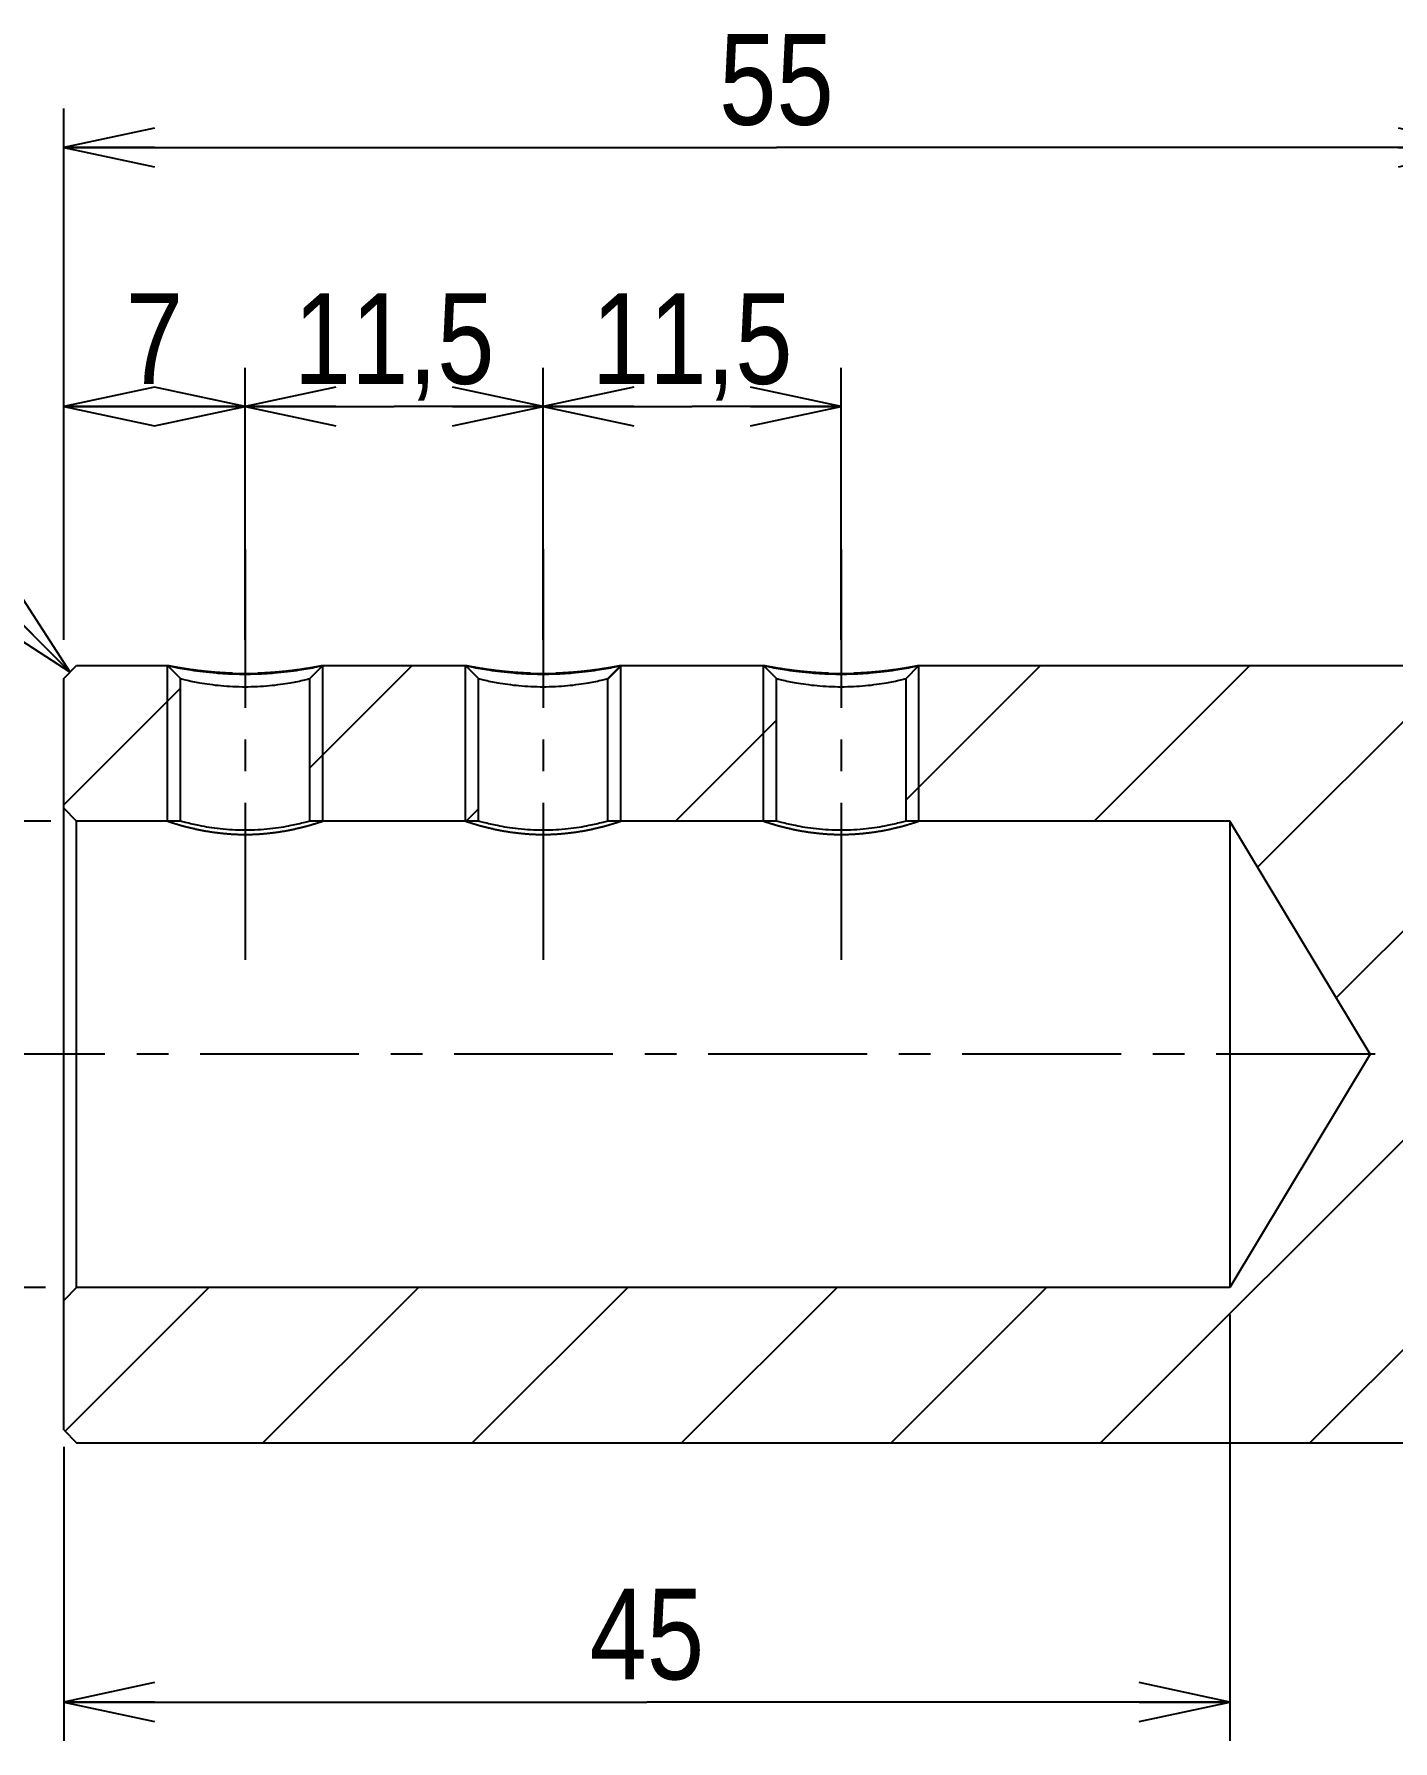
# Model space of a CAD drawing. Header units: millimetres. Extents: x 0 to 297, y 0 to 210.
# Drawn here: x 50.6 to 103.1, y 109.6 to 175.5 of the extents above; entities that cross this region are included whole.
import ezdxf

# ---------------------------------------------------------------- set-up
doc = ezdxf.new("R2010")
doc.units = ezdxf.units.MM
doc.header["$LTSCALE"] = 16.335
doc.linetypes.add('CENTER', pattern=[0.6, 0.375, -0.075, 0.075, -0.075])
doc.layers.get('0').update_dxf_attribs({"linetype": 'CONTINUOUS'})
doc.layers.add('02___PRT_ALL_AXES', color=7, linetype='CONTINUOUS')
doc.styles.get("Standard").update_dxf_attribs({"font": 'txt', "width": 0.85})
doc.styles.add('TEXTSTYLE_3', font='gdt')
doc.dimstyles.new('DIMSTYLE_2', dxfattribs={"dimtxt": 3.5, "dimasz": 3.5, "dimexe": 1.5, "dimexo": 1, "dimgap": 0.875, "dimtad": 1, "dimdec": 3, "dimtxsty": 'STANDARD', "dimblk": 'OPEN', "dimblk1": 'OPEN', "dimblk2": 'OPEN', "dimcen": 0.09, "dimadec": 3, "dimazin": 2, "dimtp": 0.3, "dimtm": 0.3, "dimtfac": 1, "dimtdec": 3, "dimtofl": 0, "dimtmove": 0, "dimatfit": 3, "dimldrblk": 'OPEN', "dimfxl": 1, "dimtolj": 1, "dimarcsym": 0})
doc.dimstyles.new('DIMSTYLE_3', dxfattribs={"dimtxt": 3.5, "dimasz": 3.5, "dimexe": 1.5, "dimexo": 1, "dimgap": 0.875, "dimtad": 1, "dimdec": 3, "dimtxsty": 'STANDARD', "dimblk": 'OPEN', "dimblk1": 'OPEN', "dimblk2": 'OPEN', "dimcen": 0.09, "dimadec": 3, "dimazin": 2, "dimtp": 0.2, "dimtm": 0.2, "dimtfac": 1, "dimtdec": 3, "dimtofl": 0, "dimtmove": 0, "dimatfit": 3, "dimldrblk": 'OPEN', "dimfxl": 1, "dimtolj": 1, "dimarcsym": 0})
doc.dimstyles.get("Standard").update_dxf_attribs({"dimtxt": 3.5, "dimasz": 3.5, "dimexe": 1.5, "dimexo": 1, "dimtad": 1, "dimdec": 3, "dimtxsty": 'STANDARD', "dimblk": 'OPEN', "dimblk1": 'OPEN', "dimblk2": 'OPEN', "dimcen": 0.09, "dimadec": 3, "dimazin": 2, "dimtol": 1, "dimtp": 0.001, "dimtm": 0.001, "dimtfac": 1, "dimtdec": 3, "dimtofl": 0, "dimtmove": 0, "dimatfit": 3, "dimldrblk": 'OPEN', "dimfxl": 1, "dimtolj": 1, "dimarcsym": 0})

# ---------------------------------------------------------------- blocks, each defined once
blk = doc.blocks.new('_OPEN')
at = {"color": 0, "linetype": 'BYBLOCK'}
for p, q in [((0, 0), (-1, 0.214)), ((-1, -0.214), (0, 0)), ((-1, 0), (0, 0))]:
    blk.add_line(p, q, dxfattribs=at)
blk = doc.blocks.new('*D1')
at = {"color": 2, "linetype": 'CONTINUOUS'}
for p, q in [((51.778, 152.105), (51.778, 172.605)), ((106.778, 152.105), (106.778, 172.605)), ((51.778, 171.105), (79.278, 171.105)), ((106.778, 171.105), (79.278, 171.105))]:
    blk.add_line(p, q, dxfattribs=at)
at = {"color": 2, "linetype": 'CONTINUOUS', "xscale": 3.5, "yscale": 3.5, "zscale": 3.5, "rotation": 180}
blk.add_blockref('_OPEN', (51.778, 171.105), dxfattribs=at)
at = {"color": 2, "linetype": 'CONTINUOUS', "xscale": 3.5, "yscale": 3.5, "zscale": 3.5}
blk.add_blockref('_OPEN', (106.778, 171.105), dxfattribs=at)
at = {"color": 2, "linetype": 'CONTINUOUS', "insert": (79.278, 175.48), "char_height": 3.5, "width": 8.49023, "attachment_point": 2, "line_spacing_factor": 0.9}
blk.add_mtext('55', dxfattribs=at)
blk = doc.blocks.new('*D4')
at = {"color": 2, "linetype": 'CONTINUOUS'}
for p, q in [((51.277, 145.105), (40.278, 145.105)), ((41.778, 145.105), (41.778, 136.105)), ((41.778, 127.105), (41.778, 136.105)), ((51.077, 127.105), (40.278, 127.105))]:
    blk.add_line(p, q, dxfattribs=at)
at = {"color": 2, "linetype": 'CONTINUOUS', "xscale": 3.5, "yscale": 3.5, "zscale": 3.5}
for p, rotation in [((41.778, 145.105), 90), ((41.778, 127.105), 270)]:
    blk.add_blockref('_OPEN', p, dxfattribs=dict(at, rotation=rotation))
at = {"color": 2, "linetype": 'CONTINUOUS', "insert": (37.403, 136.105), "char_height": 3.5, "width": 15.49023, "attachment_point": 2, "rotation": 90, "line_spacing_factor": 0.9, "style": 'TEXTSTYLE_3'}
blk.add_mtext('{\\fgdt;n}\\ftxt;{\\W0.85;18}', dxfattribs=at)
blk = doc.blocks.new('*D5')
at = {"color": 2, "linetype": 'CONTINUOUS'}
for p, q in [((96.778, 126.064), (96.778, 109.605)), ((51.778, 120.953), (51.778, 109.605)), ((51.778, 111.105), (74.278, 111.105)), ((96.778, 111.105), (74.278, 111.105))]:
    blk.add_line(p, q, dxfattribs=at)
at = {"color": 2, "linetype": 'CONTINUOUS', "xscale": 3.5, "yscale": 3.5, "zscale": 3.5, "rotation": 180}
blk.add_blockref('_OPEN', (51.778, 111.105), dxfattribs=at)
at = {"color": 2, "linetype": 'CONTINUOUS', "xscale": 3.5, "yscale": 3.5, "zscale": 3.5}
blk.add_blockref('_OPEN', (96.778, 111.105), dxfattribs=at)
at = {"color": 2, "linetype": 'CONTINUOUS', "insert": (74.278, 115.48), "char_height": 3.5, "width": 8.49023, "attachment_point": 2, "line_spacing_factor": 0.9}
blk.add_mtext('45', dxfattribs=at)
blk = doc.blocks.new('*D8')
at = {"color": 2, "linetype": 'CONTINUOUS'}
for p, q in [((51.778, 152.105), (51.778, 162.605)), ((58.778, 152.105), (58.778, 162.605)), ((51.778, 161.105), (55.278, 161.105)), ((58.778, 161.105), (55.278, 161.105))]:
    blk.add_line(p, q, dxfattribs=at)
at = {"color": 2, "linetype": 'CONTINUOUS', "xscale": 3.5, "yscale": 3.5, "zscale": 3.5, "rotation": 180}
blk.add_blockref('_OPEN', (51.778, 161.105), dxfattribs=at)
at = {"color": 2, "linetype": 'CONTINUOUS', "xscale": 3.5, "yscale": 3.5, "zscale": 3.5}
blk.add_blockref('_OPEN', (58.778, 161.105), dxfattribs=at)
at = {"color": 2, "linetype": 'CONTINUOUS', "insert": (55.278, 165.48), "char_height": 3.5, "width": 4.24512, "attachment_point": 2, "line_spacing_factor": 0.9}
blk.add_mtext('7', dxfattribs=at)
blk = doc.blocks.new('*D9')
at = {"color": 2, "linetype": 'CONTINUOUS'}
for p, q in [((58.778, 152.105), (58.778, 162.605)), ((70.278, 152.105), (70.278, 162.605)), ((58.778, 161.105), (64.528, 161.105)), ((70.278, 161.105), (64.528, 161.105))]:
    blk.add_line(p, q, dxfattribs=at)
at = {"color": 2, "linetype": 'CONTINUOUS', "xscale": 3.5, "yscale": 3.5, "zscale": 3.5, "rotation": 180}
blk.add_blockref('_OPEN', (58.778, 161.105), dxfattribs=at)
at = {"color": 2, "linetype": 'CONTINUOUS', "xscale": 3.5, "yscale": 3.5, "zscale": 3.5}
blk.add_blockref('_OPEN', (70.278, 161.105), dxfattribs=at)
at = {"color": 2, "linetype": 'CONTINUOUS', "insert": (64.528, 165.48), "char_height": 3.5, "width": 14.86816, "attachment_point": 2, "line_spacing_factor": 0.9}
blk.add_mtext('11,5', dxfattribs=at)
blk = doc.blocks.new('*D10')
at = {"color": 2, "linetype": 'CONTINUOUS'}
for p, q in [((70.278, 152.105), (70.278, 162.605)), ((81.778, 152.105), (81.778, 162.605)), ((70.278, 161.105), (76.028, 161.105)), ((81.778, 161.105), (76.028, 161.105))]:
    blk.add_line(p, q, dxfattribs=at)
at = {"color": 2, "linetype": 'CONTINUOUS', "xscale": 3.5, "yscale": 3.5, "zscale": 3.5, "rotation": 180}
blk.add_blockref('_OPEN', (70.278, 161.105), dxfattribs=at)
at = {"color": 2, "linetype": 'CONTINUOUS', "xscale": 3.5, "yscale": 3.5, "zscale": 3.5}
blk.add_blockref('_OPEN', (81.778, 161.105), dxfattribs=at)
at = {"color": 2, "linetype": 'CONTINUOUS', "insert": (76.028, 165.48), "char_height": 3.5, "width": 14.86816, "attachment_point": 2, "line_spacing_factor": 0.9}
blk.add_mtext('11,5', dxfattribs=at)

msp = doc.modelspace()

# ---------------------------------------------------------------- hatches: boundary and pattern name
at = {"linetype": 'CONTINUOUS'}
h = msp.add_hatch(dxfattribs=at)
h.set_pattern_fill('ANSI31', color=2, style=0, pattern_type=2)
h.set_pattern_definition([(45, (106.778, 136.105), (-4.0395, 4.0395), [])])
edge = h.paths.add_edge_path()
edge.add_line((51.7781, 150.6052), (51.7781, 145.6052))
edge.add_line((51.7781, 150.6052), (52.2781, 151.1052))
edge.add_line((52.2781, 151.1052), (55.7781, 151.1052))
edge.add_line((55.7781, 151.1052), (56.2781, 150.6052))
edge.add_line((56.2781, 145.1052), (56.2781, 150.6052))
edge.add_line((56.2781, 145.1052), (52.2781, 145.1052))
edge.add_line((52.2781, 145.1052), (51.7781, 145.6052))
edge = h.paths.add_edge_path()
edge.add_line((51.7781, 126.6052), (51.7781, 121.6052))
edge.add_line((52.2781, 127.1052), (51.7781, 126.6052))
edge.add_line((96.7781, 127.1052), (52.2781, 127.1052))
edge.add_line((102.1858, 136.1052), (96.7781, 127.1052))
edge.add_line((102.1858, 136.1052), (96.7781, 145.1052))
edge.add_line((96.7781, 145.1052), (84.2781, 145.1052))
edge.add_line((84.2781, 145.1052), (84.2781, 150.6052))
edge.add_line((84.2781, 150.6052), (84.7781, 151.1052))
edge.add_line((84.7781, 151.1052), (106.2781, 151.1052))
edge.add_line((106.7781, 150.6052), (106.2781, 151.1052))
edge.add_line((106.7781, 150.6052), (106.7781, 146.6052))
edge.add_arc((107.2781, 146.6052), 0.5, 540, 630, ccw=False)
edge.add_line((107.2781, 146.1052), (108.7781, 146.1052))
edge.add_line((108.7781, 146.1052), (109.2781, 145.6052))
edge.add_line((109.2781, 145.6052), (109.2781, 126.6052))
edge.add_line((109.2781, 126.6052), (108.7781, 126.1052))
edge.add_line((107.2781, 126.1052), (108.7781, 126.1052))
edge.add_arc((107.2781, 125.6052), 0.5, 90, 180)
edge.add_line((106.7781, 125.6052), (106.7781, 121.6052))
edge.add_line((106.7781, 121.6052), (106.2781, 121.1052))
edge.add_line((52.2781, 121.1052), (106.2781, 121.1052))
edge.add_line((51.7781, 121.6052), (52.2781, 121.1052))
edge = h.paths.add_edge_path()
edge.add_line((126.7781, 145.6052), (126.7781, 126.6052))
edge.add_line((126.7781, 126.6052), (126.2781, 126.1052))
edge.add_line((120.7781, 126.1052), (126.2781, 126.1052))
edge.add_line((120.7781, 126.1052), (120.2781, 126.6052))
edge.add_line((120.2781, 145.6052), (120.2781, 126.6052))
edge.add_line((120.2781, 145.6052), (120.7781, 146.1052))
edge.add_line((120.7781, 146.1052), (126.2781, 146.1052))
edge.add_line((126.7781, 145.6052), (126.2781, 146.1052))
edge = h.paths.add_edge_path()
edge.add_line((61.7781, 151.1052), (67.2781, 151.1052))
edge.add_line((67.2781, 151.1052), (67.7781, 150.6052))
edge.add_line((67.7781, 145.1052), (67.7781, 150.6052))
edge.add_line((67.7781, 145.1052), (61.2781, 145.1052))
edge.add_line((61.2781, 145.1052), (61.2781, 150.6052))
edge.add_line((61.2781, 150.6052), (61.7781, 151.1052))
edge = h.paths.add_edge_path()
edge.add_line((73.2781, 151.1052), (78.7781, 151.1052))
edge.add_line((78.7781, 151.1052), (79.2781, 150.6052))
edge.add_line((79.2781, 145.1052), (79.2781, 150.6052))
edge.add_line((79.2781, 145.1052), (72.7781, 145.1052))
edge.add_line((72.7781, 145.1052), (72.7781, 150.6052))
edge.add_line((72.7781, 150.6052), (73.2781, 151.1052))

# ---------------------------------------------------------------- linework, layer by layer
at = {"color": 7, "linetype": 'CONTINUOUS'}
for p, q in [((51.7781, 150.6052), (52.2781, 151.1052)), ((52.2781, 151.1052), (55.7781, 151.1052)), ((55.7781, 151.1052), (56.2781, 150.6052)), ((61.2781, 150.6052), (61.7781, 151.1052)), ((61.7781, 151.1052), (67.2781, 151.1052)), ((67.2781, 151.1052), (67.7781, 150.6052)), ((72.7781, 150.6052), (73.2781, 151.1052)), ((73.2781, 151.1052), (78.7781, 151.1052)), ((78.7781, 151.1052), (79.2781, 150.6052)), ((84.2781, 150.6052), (84.7781, 151.1052)), ((84.7781, 151.1052), (106.2781, 151.1052)), ((51.7781, 121.6052), (51.7781, 150.6052)), ((56.2781, 145.1052), (56.2781, 150.6052)), ((61.2781, 145.1052), (61.2781, 150.6052)), ((67.7781, 145.1052), (67.7781, 150.6052)), ((72.7781, 145.1052), (72.7781, 150.6052)), ((79.2781, 145.1052), (79.2781, 150.6052)), ((84.2781, 145.1052), (84.2781, 150.6052)), ((52.2781, 145.1052), (51.7781, 145.6052)), ((52.2781, 127.1052), (52.2781, 145.1052)), ((56.2781, 145.1052), (52.2781, 145.1052)), ((67.7781, 145.1052), (61.2781, 145.1052)), ((79.2781, 145.1052), (72.7781, 145.1052)), ((96.7781, 145.1052), (84.2781, 145.1052)), ((96.7781, 145.1052), (96.7781, 127.1052)), ((102.1858, 136.1052), (96.7781, 145.1052)), ((102.1858, 136.1052), (96.7781, 127.1052)), ((52.2781, 127.1052), (51.7781, 126.6052)), ((96.7781, 127.1052), (52.2781, 127.1052)), ((51.7781, 121.6052), (52.2781, 121.1052)), ((52.2781, 121.1052), (106.2781, 121.1052))]:
    msp.add_line(p, q, dxfattribs=at)
for points, knots in [([(55.7781, 151.1052), (55.856, 151.0885), (56.1551, 151.0269), (56.6087, 150.9474), (57.1577, 150.8732), (57.668, 150.8221), (58.2145, 150.7884), (58.7781, 150.7767), (59.3417, 150.7884), (59.8882, 150.8221), (60.3985, 150.8732), (60.9475, 150.9475), (61.4011, 151.0269), (61.7002, 151.0885), (61.7781, 151.1052)], [0, 0, 0, 0, 0.0395383, 0.1515177, 0.2284156, 0.3144081, 0.4059338, 0.5000023, 0.5940707, 0.6855962, 0.7715884, 0.8484857, 0.9604636, 1, 1, 1, 1]), ([(67.2781, 151.1052), (67.356, 151.0885), (67.6551, 151.0269), (68.1087, 150.9474), (68.6577, 150.8732), (69.168, 150.8221), (69.7145, 150.7884), (70.2781, 150.7767), (70.8417, 150.7884), (71.3882, 150.8221), (71.8985, 150.8732), (72.4475, 150.9475), (72.9011, 151.0269), (73.2002, 151.0885), (73.2781, 151.1052)], [0, 0, 0, 0, 0.0395383, 0.1515177, 0.2284156, 0.3144081, 0.4059338, 0.5000023, 0.5940707, 0.6855962, 0.7715884, 0.8484857, 0.9604636, 1, 1, 1, 1]), ([(78.7781, 151.1052), (78.856, 151.0885), (79.1551, 151.0269), (79.6087, 150.9474), (80.1577, 150.8732), (80.668, 150.8221), (81.2145, 150.7884), (81.7781, 150.7767), (82.3417, 150.7884), (82.8882, 150.8221), (83.3985, 150.8732), (83.9475, 150.9475), (84.4011, 151.0269), (84.7002, 151.0885), (84.7781, 151.1052)], [0, 0, 0, 0, 0.0395383, 0.1515177, 0.2284156, 0.3144081, 0.4059338, 0.5000023, 0.5940707, 0.6855962, 0.7715884, 0.8484857, 0.9604636, 1, 1, 1, 1]), ([(56.2781, 150.6052), (56.343, 150.5891), (56.5919, 150.5296), (56.9698, 150.4528), (57.4275, 150.381), (57.8528, 150.3315), (58.3083, 150.299), (58.7781, 150.2877), (59.2479, 150.299), (59.7034, 150.3315), (60.1287, 150.381), (60.5864, 150.4528), (60.9643, 150.5296), (61.2132, 150.5891), (61.2781, 150.6052)], [0, 0, 0, 0, 0.0397121, 0.1519716, 0.2289071, 0.3148234, 0.406171, 0.5000023, 0.5938335, 0.6851809, 0.7710969, 0.8480318, 0.9602898, 1, 1, 1, 1]), ([(67.7781, 150.6052), (67.843, 150.5891), (68.0919, 150.5296), (68.4698, 150.4528), (68.9275, 150.381), (69.3528, 150.3315), (69.8083, 150.299), (70.2781, 150.2877), (70.7479, 150.299), (71.2034, 150.3315), (71.6287, 150.381), (72.0864, 150.4528), (72.4643, 150.5296), (72.7132, 150.5891), (72.7781, 150.6052)], [0, 0, 0, 0, 0.0397121, 0.1519716, 0.2289071, 0.3148234, 0.406171, 0.5000023, 0.5938335, 0.6851809, 0.7710969, 0.8480318, 0.9602898, 1, 1, 1, 1]), ([(79.2781, 150.6052), (79.343, 150.5891), (79.5919, 150.5296), (79.9698, 150.4528), (80.4275, 150.381), (80.8528, 150.3315), (81.3083, 150.299), (81.7781, 150.2877), (82.2479, 150.299), (82.7034, 150.3315), (83.1287, 150.381), (83.5864, 150.4528), (83.9643, 150.5296), (84.2132, 150.5891), (84.2781, 150.6052)], [0, 0, 0, 0, 0.0397121, 0.1519716, 0.2289071, 0.3148234, 0.406171, 0.5000023, 0.5938335, 0.6851809, 0.7710969, 0.8480318, 0.9602898, 1, 1, 1, 1]), ([(61.2781, 145.1052), (61.2144, 145.0875), (60.9719, 145.0225), (60.6026, 144.9375), (60.1521, 144.8565), (59.726, 144.799), (59.262, 144.7601), (58.7781, 144.7464), (58.2942, 144.7601), (57.8302, 144.799), (57.4041, 144.8565), (56.9536, 144.9375), (56.5843, 145.0225), (56.3418, 145.0875), (56.2781, 145.1052)], [0, 0, 0, 0, 0.0391438, 0.1486929, 0.2243187, 0.3102008, 0.4032446, 0.5, 0.5967554, 0.6897992, 0.7756813, 0.8513071, 0.9608562, 1, 1, 1, 1]), ([(72.7781, 145.1052), (72.7144, 145.0875), (72.4719, 145.0225), (72.1026, 144.9375), (71.6521, 144.8565), (71.226, 144.799), (70.762, 144.7601), (70.2781, 144.7464), (69.7942, 144.7601), (69.3302, 144.799), (68.9041, 144.8565), (68.4536, 144.9375), (68.0843, 145.0225), (67.8418, 145.0875), (67.7781, 145.1052)], [0, 0, 0, 0, 0.0391438, 0.1486929, 0.2243187, 0.3102008, 0.4032446, 0.5, 0.5967554, 0.6897992, 0.7756813, 0.8513071, 0.9608562, 1, 1, 1, 1]), ([(84.2781, 145.1052), (84.2144, 145.0875), (83.9719, 145.0225), (83.6026, 144.9375), (83.1521, 144.8565), (82.726, 144.799), (82.262, 144.7601), (81.7781, 144.7464), (81.2942, 144.7601), (80.8302, 144.799), (80.4041, 144.8565), (79.9536, 144.9375), (79.5843, 145.0225), (79.3418, 145.0875), (79.2781, 145.1052)], [0, 0, 0, 0, 0.0391438, 0.1486929, 0.2243187, 0.3102008, 0.4032446, 0.5, 0.5967554, 0.6897992, 0.7756813, 0.8513071, 0.9608562, 1, 1, 1, 1])]:
    msp.add_open_spline(points, degree=3, knots=knots, dxfattribs=at)
at = {"layer": '02___PRT_ALL_AXES', "color": 7, "linetype": 'CENTER'}
for p, q in [((58.7781, 155.6052), (58.7781, 139.751)), ((70.2781, 155.6052), (70.2781, 139.751)), ((81.7781, 155.6052), (81.7781, 139.751)), ((131.7781, 136.1052), (46.7781, 136.1052))]:
    msp.add_line(p, q, dxfattribs=at)
at = {"layer": '02___PRT_ALL_AXES', "color": 2, "linetype": 'CONTINUOUS'}
for p, q in [((55.7781, 145.1052), (55.7781, 151.1052)), ((61.7781, 145.1052), (61.7781, 151.1052)), ((67.2781, 145.1052), (67.2781, 151.1052)), ((73.2781, 145.1052), (73.2781, 151.1052)), ((78.7781, 145.1052), (78.7781, 151.1052)), ((84.7781, 145.1052), (84.7781, 151.1052))]:
    msp.add_line(p, q, dxfattribs=at)
for centre, start in [((58.7781, 165.5072), 268.090553), ((70.2781, 165.5072), 268.090553), ((81.7781, 165.5072), 268.090554)]:
    msp.add_arc(centre, 14.7051, start, 271.909555, dxfattribs=at)
for points, knots in [([(58.2881, 150.8103), (58.2706, 150.8109), (58.2276, 150.8124), (58.1592, 150.8151), (58.083, 150.8185), (58.0072, 150.8223), (57.9318, 150.8264), (57.857, 150.8309), (57.7828, 150.8357), (57.7091, 150.8409), (57.6361, 150.8464), (57.5639, 150.8522), (57.4924, 150.8582), (57.4217, 150.8645), (57.3519, 150.8711), (57.283, 150.8779), (57.2151, 150.885), (57.1482, 150.8922), (57.0824, 150.8996), (57.0178, 150.9071), (56.9543, 150.9148), (56.8921, 150.9226), (56.8312, 150.9305), (56.7716, 150.9384), (56.7134, 150.9464), (56.6566, 150.9544), (56.6013, 150.9624), (56.5476, 150.9704), (56.4954, 150.9783), (56.4448, 150.9862), (56.3958, 150.9939), (56.3486, 151.0016), (56.303, 151.0091), (56.2592, 151.0164), (56.2172, 151.0236), (56.177, 151.0305), (56.1386, 151.0373), (56.102, 151.0438), (56.0673, 151.05), (56.0346, 151.056), (56.0037, 151.0617), (55.9748, 151.0671), (55.9478, 151.0722), (55.9227, 151.0769), (55.8997, 151.0814), (55.8786, 151.0854), (55.8595, 151.0891), (55.8423, 151.0925), (55.8272, 151.0954), (55.8141, 151.098), (55.803, 151.1002), (55.7939, 151.102), (55.7868, 151.1035), (55.7818, 151.1045), (55.7788, 151.1051), (55.7781, 151.1052), (55.7781, 151.1052)], [0, 0, 0, 0, 0.0126971, 0.0313435, 0.04999, 0.0686364, 0.0872828, 0.1059293, 0.1245757, 0.1432221, 0.1618685, 0.180515, 0.1991614, 0.2178078, 0.2364543, 0.2551007, 0.2737471, 0.2923935, 0.31104, 0.3296864, 0.3483328, 0.3669792, 0.3856257, 0.4042721, 0.4229185, 0.441565, 0.4602114, 0.4788578, 0.4975042, 0.5161507, 0.5347971, 0.5534435, 0.5720899, 0.5907364, 0.6093828, 0.6280292, 0.6466757, 0.6653221, 0.6839685, 0.7026149, 0.7212614, 0.7399078, 0.7585542, 0.7772006, 0.7958471, 0.8144935, 0.8331399, 0.8517864, 0.8704328, 0.8890792, 0.9077256, 0.9263721, 0.9450185, 0.9636649, 0.9823114, 1, 1, 1, 1]), ([(61.7781, 151.1052), (61.7781, 151.1052), (61.7774, 151.1051), (61.7744, 151.1045), (61.7693, 151.1035), (61.7623, 151.102), (61.7532, 151.1002), (61.7421, 151.098), (61.7289, 151.0954), (61.7138, 151.0925), (61.6967, 151.0891), (61.6776, 151.0854), (61.6565, 151.0814), (61.6334, 151.0769), (61.6084, 151.0722), (61.5814, 151.0671), (61.5525, 151.0617), (61.5216, 151.056), (61.4888, 151.05), (61.4542, 151.0438), (61.4176, 151.0373), (61.3792, 151.0305), (61.339, 151.0236), (61.297, 151.0164), (61.2532, 151.0091), (61.2076, 151.0016), (61.1603, 150.9939), (61.1114, 150.9862), (61.0608, 150.9783), (61.0086, 150.9704), (60.9549, 150.9624), (60.8996, 150.9544), (60.8428, 150.9464), (60.7846, 150.9384), (60.725, 150.9305), (60.6641, 150.9226), (60.6018, 150.9148), (60.5384, 150.9071), (60.4737, 150.8996), (60.4079, 150.8922), (60.3411, 150.885), (60.2732, 150.8779), (60.2043, 150.8711), (60.1345, 150.8645), (60.0638, 150.8582), (59.9923, 150.8522), (59.92, 150.8464), (59.8471, 150.8409), (59.7734, 150.8357), (59.6991, 150.8309), (59.6243, 150.8264), (59.549, 150.8223), (59.4732, 150.8185), (59.397, 150.8151), (59.3286, 150.8124), (59.2855, 150.8109), (59.2681, 150.8103)], [0, 0, 0, 0, 0.0186287, 0.0372574, 0.0558861, 0.0745148, 0.0931435, 0.1117723, 0.130401, 0.1490297, 0.1676584, 0.1862871, 0.2049158, 0.2235445, 0.2421732, 0.2608019, 0.2794306, 0.2980594, 0.3166881, 0.3353168, 0.3539455, 0.3725742, 0.3912029, 0.4098316, 0.4284603, 0.447089, 0.4657177, 0.4843464, 0.5029752, 0.5216039, 0.5402326, 0.5588613, 0.57749, 0.5961187, 0.6147474, 0.6333761, 0.6520048, 0.6706335, 0.6892623, 0.707891, 0.7265197, 0.7451484, 0.7637771, 0.7824058, 0.8010345, 0.8196632, 0.8382919, 0.8569206, 0.8755493, 0.8941781, 0.9128068, 0.9314355, 0.9500642, 0.9686929, 0.9873216, 1, 1, 1, 1]), ([(69.7881, 150.8103), (69.7706, 150.8109), (69.7276, 150.8124), (69.6592, 150.8151), (69.583, 150.8185), (69.5072, 150.8223), (69.4318, 150.8264), (69.357, 150.8309), (69.2828, 150.8357), (69.2091, 150.8409), (69.1361, 150.8464), (69.0639, 150.8522), (68.9924, 150.8582), (68.9217, 150.8645), (68.8519, 150.8711), (68.783, 150.8779), (68.7151, 150.885), (68.6482, 150.8922), (68.5824, 150.8996), (68.5178, 150.9071), (68.4543, 150.9148), (68.3921, 150.9226), (68.3312, 150.9305), (68.2716, 150.9384), (68.2134, 150.9464), (68.1566, 150.9544), (68.1013, 150.9624), (68.0476, 150.9704), (67.9954, 150.9783), (67.9448, 150.9862), (67.8958, 150.9939), (67.8486, 151.0016), (67.803, 151.0091), (67.7592, 151.0164), (67.7172, 151.0236), (67.677, 151.0305), (67.6386, 151.0373), (67.602, 151.0438), (67.5673, 151.05), (67.5346, 151.056), (67.5037, 151.0617), (67.4748, 151.0671), (67.4478, 151.0722), (67.4227, 151.0769), (67.3997, 151.0814), (67.3786, 151.0854), (67.3595, 151.0891), (67.3423, 151.0925), (67.3272, 151.0954), (67.3141, 151.098), (67.303, 151.1002), (67.2939, 151.102), (67.2868, 151.1035), (67.2818, 151.1045), (67.2788, 151.1051), (67.2781, 151.1052), (67.2781, 151.1052)], [0, 0, 0, 0, 0.0126971, 0.0313435, 0.04999, 0.0686364, 0.0872828, 0.1059293, 0.1245757, 0.1432221, 0.1618685, 0.180515, 0.1991614, 0.2178078, 0.2364543, 0.2551007, 0.2737471, 0.2923935, 0.31104, 0.3296864, 0.3483328, 0.3669792, 0.3856257, 0.4042721, 0.4229185, 0.441565, 0.4602114, 0.4788578, 0.4975042, 0.5161507, 0.5347971, 0.5534435, 0.5720899, 0.5907364, 0.6093828, 0.6280292, 0.6466757, 0.6653221, 0.6839685, 0.7026149, 0.7212614, 0.7399078, 0.7585542, 0.7772006, 0.7958471, 0.8144935, 0.8331399, 0.8517864, 0.8704328, 0.8890792, 0.9077256, 0.9263721, 0.9450185, 0.9636649, 0.9823114, 1, 1, 1, 1]), ([(73.2781, 151.1052), (73.2781, 151.1052), (73.2774, 151.1051), (73.2744, 151.1045), (73.2693, 151.1035), (73.2623, 151.102), (73.2532, 151.1002), (73.2421, 151.098), (73.2289, 151.0954), (73.2138, 151.0925), (73.1967, 151.0891), (73.1776, 151.0854), (73.1565, 151.0814), (73.1334, 151.0769), (73.1084, 151.0722), (73.0814, 151.0671), (73.0525, 151.0617), (73.0216, 151.056), (72.9888, 151.05), (72.9542, 151.0438), (72.9176, 151.0373), (72.8792, 151.0305), (72.839, 151.0236), (72.797, 151.0164), (72.7532, 151.0091), (72.7076, 151.0016), (72.6603, 150.9939), (72.6114, 150.9862), (72.5608, 150.9783), (72.5086, 150.9704), (72.4549, 150.9624), (72.3996, 150.9544), (72.3428, 150.9464), (72.2846, 150.9384), (72.225, 150.9305), (72.1641, 150.9226), (72.1018, 150.9148), (72.0384, 150.9071), (71.9737, 150.8996), (71.9079, 150.8922), (71.8411, 150.885), (71.7732, 150.8779), (71.7043, 150.8711), (71.6345, 150.8645), (71.5638, 150.8582), (71.4923, 150.8522), (71.42, 150.8464), (71.3471, 150.8409), (71.2734, 150.8357), (71.1991, 150.8309), (71.1243, 150.8264), (71.049, 150.8223), (70.9732, 150.8185), (70.897, 150.8151), (70.8286, 150.8124), (70.7855, 150.8109), (70.7681, 150.8103)], [0, 0, 0, 0, 0.0186287, 0.0372574, 0.0558861, 0.0745148, 0.0931435, 0.1117723, 0.130401, 0.1490297, 0.1676584, 0.1862871, 0.2049158, 0.2235445, 0.2421732, 0.2608019, 0.2794306, 0.2980594, 0.3166881, 0.3353168, 0.3539455, 0.3725742, 0.3912029, 0.4098316, 0.4284603, 0.447089, 0.4657177, 0.4843464, 0.5029752, 0.5216039, 0.5402326, 0.5588613, 0.57749, 0.5961187, 0.6147474, 0.6333761, 0.6520048, 0.6706335, 0.6892623, 0.707891, 0.7265197, 0.7451484, 0.7637771, 0.7824058, 0.8010345, 0.8196632, 0.8382919, 0.8569206, 0.8755493, 0.8941781, 0.9128068, 0.9314355, 0.9500642, 0.9686929, 0.9873216, 1, 1, 1, 1]), ([(81.2881, 150.8103), (81.2707, 150.8109), (81.2276, 150.8124), (81.1592, 150.8151), (81.083, 150.8185), (81.0072, 150.8223), (80.9318, 150.8264), (80.857, 150.8309), (80.7828, 150.8357), (80.7091, 150.8409), (80.6362, 150.8464), (80.5639, 150.8522), (80.4924, 150.8582), (80.4217, 150.8645), (80.3519, 150.8711), (80.283, 150.8779), (80.2151, 150.885), (80.1482, 150.8922), (80.0824, 150.8996), (80.0178, 150.9071), (79.9543, 150.9148), (79.8921, 150.9226), (79.8312, 150.9305), (79.7716, 150.9384), (79.7134, 150.9464), (79.6566, 150.9544), (79.6013, 150.9624), (79.5476, 150.9704), (79.4954, 150.9783), (79.4448, 150.9862), (79.3958, 150.9939), (79.3486, 151.0016), (79.303, 151.0091), (79.2592, 151.0164), (79.2172, 151.0236), (79.177, 151.0305), (79.1386, 151.0373), (79.102, 151.0438), (79.0673, 151.05), (79.0346, 151.056), (79.0037, 151.0617), (78.9748, 151.0671), (78.9478, 151.0722), (78.9227, 151.0769), (78.8997, 151.0814), (78.8786, 151.0854), (78.8595, 151.0891), (78.8423, 151.0925), (78.8272, 151.0954), (78.8141, 151.098), (78.803, 151.1002), (78.7939, 151.102), (78.7868, 151.1035), (78.7818, 151.1045), (78.7788, 151.1051), (78.7781, 151.1052), (78.7781, 151.1052)], [0, 0, 0, 0, 0.012695, 0.0313414, 0.0499879, 0.0686344, 0.0872808, 0.1059273, 0.1245738, 0.1432202, 0.1618667, 0.1805132, 0.1991596, 0.2178061, 0.2364526, 0.255099, 0.2737455, 0.292392, 0.3110384, 0.3296849, 0.3483314, 0.3669779, 0.3856243, 0.4042708, 0.4229173, 0.4415637, 0.4602102, 0.4788567, 0.4975031, 0.5161496, 0.5347961, 0.5534425, 0.572089, 0.5907355, 0.6093819, 0.6280284, 0.6466749, 0.6653213, 0.6839678, 0.7026143, 0.7212608, 0.7399072, 0.7585537, 0.7772002, 0.7958466, 0.8144931, 0.8331396, 0.851786, 0.8704325, 0.889079, 0.9077254, 0.9263719, 0.9450184, 0.9636648, 0.9823113, 1, 1, 1, 1]), ([(84.7781, 151.1052), (84.7781, 151.1052), (84.7774, 151.1051), (84.7744, 151.1045), (84.7693, 151.1035), (84.7623, 151.102), (84.7532, 151.1002), (84.7421, 151.098), (84.7289, 151.0954), (84.7138, 151.0925), (84.6967, 151.0891), (84.6776, 151.0854), (84.6565, 151.0814), (84.6334, 151.0769), (84.6084, 151.0722), (84.5814, 151.0671), (84.5525, 151.0617), (84.5216, 151.056), (84.4888, 151.05), (84.4542, 151.0438), (84.4176, 151.0373), (84.3792, 151.0305), (84.339, 151.0236), (84.297, 151.0164), (84.2532, 151.0091), (84.2076, 151.0016), (84.1603, 150.9939), (84.1114, 150.9862), (84.0608, 150.9783), (84.0086, 150.9704), (83.9549, 150.9624), (83.8996, 150.9544), (83.8428, 150.9464), (83.7846, 150.9384), (83.725, 150.9305), (83.6641, 150.9226), (83.6019, 150.9148), (83.5384, 150.9071), (83.4737, 150.8996), (83.4079, 150.8922), (83.3411, 150.885), (83.2732, 150.8779), (83.2043, 150.8711), (83.1345, 150.8645), (83.0638, 150.8582), (82.9923, 150.8522), (82.92, 150.8464), (82.8471, 150.8409), (82.7734, 150.8357), (82.6992, 150.8309), (82.6243, 150.8264), (82.549, 150.8223), (82.4732, 150.8185), (82.397, 150.8151), (82.3286, 150.8124), (82.2855, 150.8109), (82.2681, 150.8103)], [0, 0, 0, 0, 0.0186287, 0.0372574, 0.055886, 0.0745147, 0.0931434, 0.1117721, 0.1304007, 0.1490294, 0.1676581, 0.1862868, 0.2049154, 0.2235441, 0.2421728, 0.2608015, 0.2794301, 0.2980588, 0.3166875, 0.3353162, 0.3539449, 0.3725735, 0.3912022, 0.4098309, 0.4284596, 0.4470882, 0.4657169, 0.4843456, 0.5029743, 0.5216029, 0.5402316, 0.5588603, 0.577489, 0.5961176, 0.6147463, 0.633375, 0.6520037, 0.6706324, 0.689261, 0.7078897, 0.7265184, 0.7451471, 0.7637757, 0.7824044, 0.8010331, 0.8196618, 0.8382904, 0.8569191, 0.8755478, 0.8941765, 0.9128051, 0.9314338, 0.9500625, 0.9686912, 0.9873199, 1, 1, 1, 1]), ([(55.7781, 145.1052), (55.7781, 145.1052), (55.7788, 145.105), (55.7816, 145.104), (55.7865, 145.1024), (55.7933, 145.1002), (55.802, 145.0973), (55.8126, 145.0937), (55.8252, 145.0896), (55.8398, 145.0848), (55.8563, 145.0794), (55.8747, 145.0735), (55.8951, 145.0669), (55.9174, 145.0597), (55.9417, 145.052), (55.968, 145.0437), (55.9961, 145.0349), (56.0263, 145.0255), (56.0583, 145.0157), (56.0923, 145.0054), (56.1282, 144.9946), (56.166, 144.9834), (56.2057, 144.9718), (56.2472, 144.9598), (56.2906, 144.9475), (56.3358, 144.9349), (56.3828, 144.922), (56.4315, 144.9089), (56.482, 144.8956), (56.5341, 144.8821), (56.5878, 144.8685), (56.6432, 144.8549), (56.7, 144.8412), (56.7583, 144.8275), (56.8181, 144.8138), (56.8791, 144.8003), (56.9415, 144.7869), (57.0051, 144.7737), (57.0698, 144.7607), (57.1356, 144.7479), (57.2025, 144.7354), (57.2703, 144.7233), (57.3389, 144.7116), (57.4084, 144.7002), (57.4787, 144.6893), (57.5497, 144.6788), (57.6213, 144.6689), (57.6935, 144.6594), (57.7662, 144.6505), (57.8395, 144.6421), (57.9131, 144.6344), (57.9871, 144.6272), (58.0615, 144.6206), (58.1362, 144.6146), (58.2111, 144.6093), (58.2863, 144.6046), (58.3616, 144.6006), (58.4371, 144.5972), (58.5128, 144.5945), (58.5885, 144.5925), (58.6643, 144.5911), (58.7402, 144.5905), (58.816, 144.5905), (58.8919, 144.5911), (58.9677, 144.5925), (59.0434, 144.5945), (59.1191, 144.5972), (59.1945, 144.6006), (59.2699, 144.6046), (59.3451, 144.6093), (59.42, 144.6146), (59.4947, 144.6206), (59.569, 144.6272), (59.6431, 144.6344), (59.7167, 144.6421), (59.7899, 144.6505), (59.8627, 144.6594), (59.9349, 144.6689), (60.0065, 144.6788), (60.0774, 144.6893), (60.1477, 144.7002), (60.2172, 144.7116), (60.2859, 144.7233), (60.3537, 144.7354), (60.4205, 144.7479), (60.4864, 144.7607), (60.5511, 144.7737), (60.6147, 144.7869), (60.677, 144.8003), (60.7381, 144.8138), (60.7978, 144.8275), (60.8561, 144.8412), (60.913, 144.8549), (60.9683, 144.8685), (61.0221, 144.8821), (61.0742, 144.8956), (61.1246, 144.9089), (61.1734, 144.922), (61.2204, 144.9349), (61.2656, 144.9475), (61.309, 144.9598), (61.3505, 144.9718), (61.3902, 144.9834), (61.428, 144.9946), (61.4639, 145.0054), (61.4979, 145.0157), (61.5299, 145.0255), (61.56, 145.0349), (61.5882, 145.0437), (61.6145, 145.052), (61.6387, 145.0597), (61.6611, 145.0669), (61.6815, 145.0735), (61.6999, 145.0794), (61.7164, 145.0848), (61.7309, 145.0896), (61.7435, 145.0937), (61.7542, 145.0973), (61.7629, 145.1002), (61.7697, 145.1024), (61.7745, 145.104), (61.7774, 145.105), (61.7781, 145.1052), (61.7781, 145.1052)], [0, 0, 0, 0, 0.007834, 0.0161021, 0.0243701, 0.0326382, 0.0409062, 0.0491743, 0.0574423, 0.0657104, 0.0739784, 0.0822465, 0.0905145, 0.0987826, 0.1070506, 0.1153187, 0.1235867, 0.1318548, 0.1401228, 0.1483909, 0.1566589, 0.164927, 0.173195, 0.1814631, 0.1897311, 0.1979992, 0.2062672, 0.2145353, 0.2228033, 0.2310714, 0.2393394, 0.2476075, 0.2558755, 0.2641436, 0.2724116, 0.2806797, 0.2889477, 0.2972158, 0.3054838, 0.3137519, 0.3220199, 0.330288, 0.338556, 0.3468241, 0.3550921, 0.3633602, 0.3716282, 0.3798963, 0.3881643, 0.3964324, 0.4047004, 0.4129685, 0.4212365, 0.4295046, 0.4377726, 0.4460407, 0.4543087, 0.4625768, 0.4708448, 0.4791129, 0.4873809, 0.495649, 0.503917, 0.5121851, 0.5204531, 0.5287212, 0.5369892, 0.5452573, 0.5535253, 0.5617934, 0.5700614, 0.5783295, 0.5865975, 0.5948656, 0.6031336, 0.6114017, 0.6196697, 0.6279378, 0.6362058, 0.6444739, 0.6527419, 0.66101, 0.669278, 0.6775461, 0.6858141, 0.6940822, 0.7023502, 0.7106183, 0.7188863, 0.7271544, 0.7354224, 0.7436905, 0.7519585, 0.7602266, 0.7684946, 0.7767627, 0.7850307, 0.7932988, 0.8015668, 0.8098349, 0.8181029, 0.826371, 0.834639, 0.8429071, 0.8511751, 0.8594432, 0.8677112, 0.8759793, 0.8842473, 0.8925154, 0.9007834, 0.9090515, 0.9173195, 0.9255876, 0.9338556, 0.9421237, 0.9503917, 0.9586598, 0.9669278, 0.9751959, 0.9834639, 0.991732, 1, 1, 1, 1]), ([(67.2781, 145.1052), (67.2781, 145.1052), (67.2788, 145.105), (67.2816, 145.104), (67.2865, 145.1024), (67.2933, 145.1002), (67.302, 145.0973), (67.3126, 145.0937), (67.3252, 145.0896), (67.3398, 145.0848), (67.3563, 145.0794), (67.3747, 145.0735), (67.3951, 145.0669), (67.4174, 145.0597), (67.4417, 145.052), (67.468, 145.0437), (67.4961, 145.0349), (67.5263, 145.0255), (67.5583, 145.0157), (67.5923, 145.0054), (67.6282, 144.9946), (67.666, 144.9834), (67.7057, 144.9718), (67.7472, 144.9598), (67.7906, 144.9475), (67.8358, 144.9349), (67.8828, 144.922), (67.9315, 144.9089), (67.982, 144.8956), (68.0341, 144.8821), (68.0878, 144.8685), (68.1432, 144.8549), (68.2, 144.8412), (68.2583, 144.8275), (68.3181, 144.8138), (68.3791, 144.8003), (68.4415, 144.7869), (68.5051, 144.7737), (68.5698, 144.7607), (68.6356, 144.7479), (68.7025, 144.7354), (68.7703, 144.7233), (68.8389, 144.7116), (68.9084, 144.7002), (68.9787, 144.6893), (69.0497, 144.6788), (69.1213, 144.6689), (69.1935, 144.6594), (69.2662, 144.6505), (69.3395, 144.6421), (69.4131, 144.6344), (69.4871, 144.6272), (69.5615, 144.6206), (69.6362, 144.6146), (69.7111, 144.6093), (69.7863, 144.6046), (69.8616, 144.6006), (69.9371, 144.5972), (70.0128, 144.5945), (70.0885, 144.5925), (70.1643, 144.5911), (70.2402, 144.5905), (70.316, 144.5905), (70.3919, 144.5911), (70.4677, 144.5925), (70.5434, 144.5945), (70.6191, 144.5972), (70.6945, 144.6006), (70.7699, 144.6046), (70.8451, 144.6093), (70.92, 144.6146), (70.9947, 144.6206), (71.069, 144.6272), (71.1431, 144.6344), (71.2167, 144.6421), (71.2899, 144.6505), (71.3627, 144.6594), (71.4349, 144.6689), (71.5065, 144.6788), (71.5774, 144.6893), (71.6477, 144.7002), (71.7172, 144.7116), (71.7859, 144.7233), (71.8537, 144.7354), (71.9205, 144.7479), (71.9864, 144.7607), (72.0511, 144.7737), (72.1147, 144.7869), (72.177, 144.8003), (72.2381, 144.8138), (72.2978, 144.8275), (72.3561, 144.8412), (72.413, 144.8549), (72.4683, 144.8685), (72.5221, 144.8821), (72.5742, 144.8956), (72.6246, 144.9089), (72.6734, 144.922), (72.7204, 144.9349), (72.7656, 144.9475), (72.809, 144.9598), (72.8505, 144.9718), (72.8902, 144.9834), (72.928, 144.9946), (72.9639, 145.0054), (72.9979, 145.0157), (73.0299, 145.0255), (73.06, 145.0349), (73.0882, 145.0437), (73.1145, 145.052), (73.1387, 145.0597), (73.1611, 145.0669), (73.1815, 145.0735), (73.1999, 145.0794), (73.2164, 145.0848), (73.2309, 145.0896), (73.2435, 145.0937), (73.2542, 145.0973), (73.2629, 145.1002), (73.2697, 145.1024), (73.2745, 145.104), (73.2774, 145.105), (73.2781, 145.1052), (73.2781, 145.1052)], [0, 0, 0, 0, 0.007834, 0.0161021, 0.0243701, 0.0326382, 0.0409062, 0.0491743, 0.0574423, 0.0657104, 0.0739784, 0.0822465, 0.0905145, 0.0987826, 0.1070506, 0.1153187, 0.1235867, 0.1318548, 0.1401228, 0.1483909, 0.1566589, 0.164927, 0.173195, 0.1814631, 0.1897311, 0.1979992, 0.2062672, 0.2145353, 0.2228033, 0.2310714, 0.2393394, 0.2476075, 0.2558755, 0.2641436, 0.2724116, 0.2806797, 0.2889477, 0.2972158, 0.3054838, 0.3137519, 0.3220199, 0.330288, 0.338556, 0.3468241, 0.3550921, 0.3633602, 0.3716282, 0.3798963, 0.3881643, 0.3964324, 0.4047004, 0.4129685, 0.4212365, 0.4295046, 0.4377726, 0.4460407, 0.4543087, 0.4625768, 0.4708448, 0.4791129, 0.4873809, 0.495649, 0.503917, 0.5121851, 0.5204531, 0.5287212, 0.5369892, 0.5452573, 0.5535253, 0.5617934, 0.5700614, 0.5783295, 0.5865975, 0.5948656, 0.6031336, 0.6114017, 0.6196697, 0.6279378, 0.6362058, 0.6444739, 0.6527419, 0.66101, 0.669278, 0.6775461, 0.6858141, 0.6940822, 0.7023502, 0.7106183, 0.7188863, 0.7271544, 0.7354224, 0.7436905, 0.7519585, 0.7602266, 0.7684946, 0.7767627, 0.7850307, 0.7932988, 0.8015668, 0.8098349, 0.8181029, 0.826371, 0.834639, 0.8429071, 0.8511751, 0.8594432, 0.8677112, 0.8759793, 0.8842473, 0.8925154, 0.9007834, 0.9090515, 0.9173195, 0.9255876, 0.9338556, 0.9421237, 0.9503917, 0.9586598, 0.9669278, 0.9751959, 0.9834639, 0.991732, 1, 1, 1, 1]), ([(78.7781, 145.1052), (78.7781, 145.1052), (78.7788, 145.105), (78.7816, 145.104), (78.7865, 145.1024), (78.7933, 145.1002), (78.802, 145.0973), (78.8126, 145.0937), (78.8252, 145.0896), (78.8398, 145.0848), (78.8563, 145.0794), (78.8747, 145.0735), (78.8951, 145.0669), (78.9174, 145.0597), (78.9417, 145.052), (78.968, 145.0437), (78.9961, 145.0349), (79.0263, 145.0255), (79.0583, 145.0157), (79.0923, 145.0054), (79.1282, 144.9946), (79.166, 144.9834), (79.2057, 144.9718), (79.2472, 144.9598), (79.2906, 144.9475), (79.3358, 144.9349), (79.3828, 144.922), (79.4315, 144.9089), (79.482, 144.8956), (79.5341, 144.8821), (79.5878, 144.8685), (79.6432, 144.8549), (79.7, 144.8412), (79.7583, 144.8275), (79.8181, 144.8138), (79.8791, 144.8003), (79.9415, 144.7869), (80.0051, 144.7737), (80.0698, 144.7607), (80.1356, 144.7479), (80.2025, 144.7354), (80.2703, 144.7233), (80.3389, 144.7116), (80.4084, 144.7002), (80.4787, 144.6893), (80.5497, 144.6788), (80.6213, 144.6689), (80.6935, 144.6594), (80.7662, 144.6505), (80.8395, 144.6421), (80.9131, 144.6344), (80.9871, 144.6272), (81.0615, 144.6206), (81.1362, 144.6146), (81.2111, 144.6093), (81.2863, 144.6046), (81.3616, 144.6006), (81.4371, 144.5972), (81.5128, 144.5945), (81.5885, 144.5925), (81.6643, 144.5911), (81.7402, 144.5905), (81.816, 144.5905), (81.8919, 144.5911), (81.9677, 144.5925), (82.0434, 144.5945), (82.1191, 144.5972), (82.1945, 144.6006), (82.2699, 144.6046), (82.3451, 144.6093), (82.42, 144.6146), (82.4947, 144.6206), (82.569, 144.6272), (82.6431, 144.6344), (82.7167, 144.6421), (82.7899, 144.6505), (82.8627, 144.6594), (82.9349, 144.6689), (83.0065, 144.6788), (83.0774, 144.6893), (83.1477, 144.7002), (83.2172, 144.7116), (83.2859, 144.7233), (83.3537, 144.7354), (83.4205, 144.7479), (83.4864, 144.7607), (83.5511, 144.7737), (83.6147, 144.7869), (83.677, 144.8003), (83.7381, 144.8138), (83.7978, 144.8275), (83.8561, 144.8412), (83.913, 144.8549), (83.9683, 144.8685), (84.0221, 144.8821), (84.0742, 144.8956), (84.1246, 144.9089), (84.1734, 144.922), (84.2204, 144.9349), (84.2656, 144.9475), (84.309, 144.9598), (84.3505, 144.9718), (84.3902, 144.9834), (84.428, 144.9946), (84.4639, 145.0054), (84.4979, 145.0157), (84.5299, 145.0255), (84.56, 145.0349), (84.5882, 145.0437), (84.6145, 145.052), (84.6387, 145.0597), (84.6611, 145.0669), (84.6815, 145.0735), (84.6999, 145.0794), (84.7164, 145.0848), (84.7309, 145.0896), (84.7435, 145.0937), (84.7542, 145.0973), (84.7629, 145.1002), (84.7697, 145.1024), (84.7745, 145.104), (84.7774, 145.105), (84.7781, 145.1052), (84.7781, 145.1052)], [0, 0, 0, 0, 0.007834, 0.0161021, 0.0243701, 0.0326382, 0.0409062, 0.0491743, 0.0574423, 0.0657104, 0.0739784, 0.0822465, 0.0905145, 0.0987826, 0.1070506, 0.1153187, 0.1235867, 0.1318548, 0.1401228, 0.1483909, 0.1566589, 0.164927, 0.173195, 0.1814631, 0.1897311, 0.1979992, 0.2062672, 0.2145353, 0.2228033, 0.2310714, 0.2393394, 0.2476075, 0.2558755, 0.2641436, 0.2724116, 0.2806797, 0.2889477, 0.2972158, 0.3054838, 0.3137519, 0.3220199, 0.330288, 0.338556, 0.3468241, 0.3550921, 0.3633602, 0.3716282, 0.3798963, 0.3881643, 0.3964324, 0.4047004, 0.4129685, 0.4212365, 0.4295046, 0.4377726, 0.4460407, 0.4543087, 0.4625768, 0.4708448, 0.4791129, 0.4873809, 0.495649, 0.503917, 0.5121851, 0.5204531, 0.5287212, 0.5369892, 0.5452573, 0.5535253, 0.5617934, 0.5700614, 0.5783295, 0.5865975, 0.5948656, 0.6031336, 0.6114017, 0.6196697, 0.6279378, 0.6362058, 0.6444739, 0.6527419, 0.66101, 0.669278, 0.6775461, 0.6858141, 0.6940822, 0.7023502, 0.7106183, 0.7188863, 0.7271544, 0.7354224, 0.7436905, 0.7519585, 0.7602266, 0.7684946, 0.7767627, 0.7850307, 0.7932988, 0.8015668, 0.8098349, 0.8181029, 0.826371, 0.834639, 0.8429071, 0.8511751, 0.8594432, 0.8677112, 0.8759793, 0.8842473, 0.8925154, 0.9007834, 0.9090515, 0.9173195, 0.9255876, 0.9338556, 0.9421237, 0.9503917, 0.9586598, 0.9669278, 0.9751959, 0.9834639, 0.991732, 1, 1, 1, 1])]:
    msp.add_open_spline(points, degree=3, knots=knots, dxfattribs=at)

# ---------------------------------------------------------------- dimensions: what is measured, and where the dimension line sits
at = {"color": 2, "linetype": 'CONTINUOUS'}
for base, p1, p2, dimstyle, picture, middle in [((106.7781, 171.1052), (51.7781, 151.1052), (106.7781, 151.1052), 'DIMSTYLE_2', '*D1', (79.247, 171.1052)), ((58.7781, 161.1052), (51.7781, 151.1052), (58.7781, 151.1052), 'DIMSTYLE_3', '*D8', (55.4558, 161.1052)), ((70.2781, 161.1052), (58.7781, 151.1052), (70.2781, 151.1052), 'DIMSTYLE_3', '*D9', (64.6002, 161.1052)), ((81.7781, 161.1052), (70.2781, 151.1052), (81.7781, 151.1052), 'DIMSTYLE_3', '*D10', (76.1002, 161.1052)), ((96.7781, 111.1052), (51.7781, 121.9526), (96.7781, 127.0642), 'DIMSTYLE_2', '*D5', (74.1103, 111.1052))]:
    dim = msp.add_linear_dim(base=base, p1=p1, p2=p2, dimstyle=dimstyle, dxfattribs=at)
    dim.commit()
    dim.dimension.update_dxf_attribs({"geometry": picture, "text_midpoint": middle, "dimtype": 160})
dim = msp.add_linear_dim(base=(41.7781, 145.1052), p1=(52.0766, 127.1052), p2=(52.277, 145.1052), angle=90, text='%%c<>', dimstyle='DIMSTYLE_3', dxfattribs=at)
dim.commit()
dim.dimension.update_dxf_attribs({"geometry": '*D4', "text_midpoint": (41.7781, 136.1052), "dimtype": 160})

# ---------------------------------------------------------------- leaders
msp.add_leader([(52.0281, 150.8552), (45.7278, 157.1555), (43.9278, 157.1555), (17.8956, 157.1555)], dimstyle='STANDARD', override={"dimtad": 0}, dxfattribs=at)

doc.saveas('drawing.dxf')
